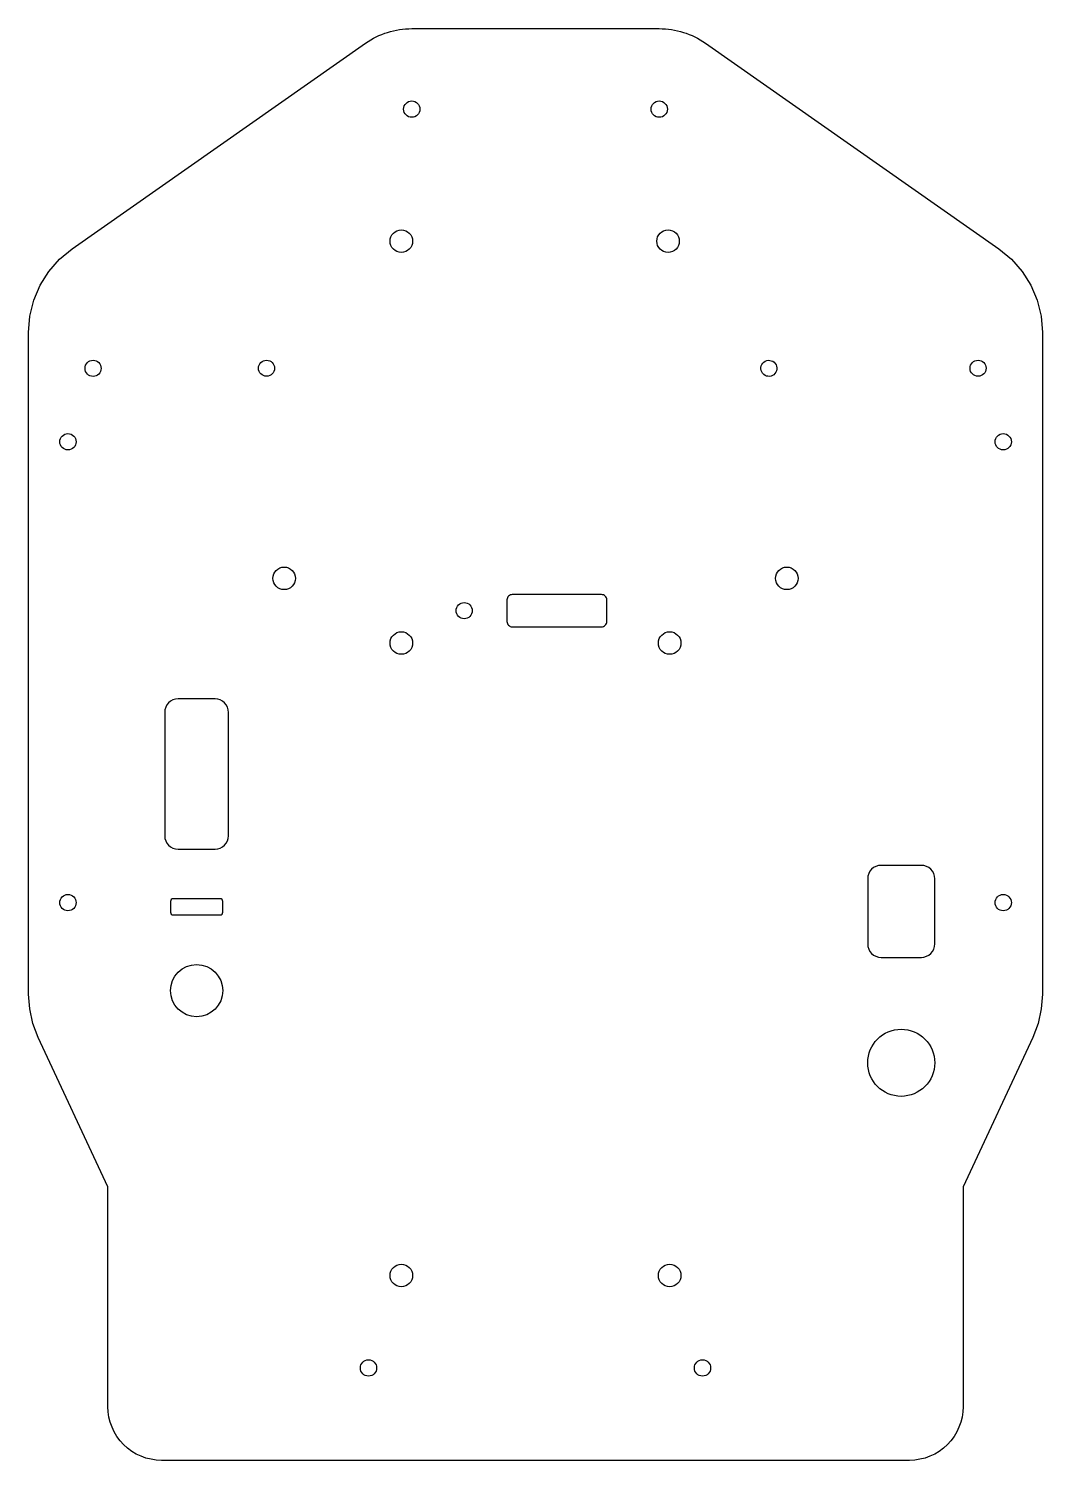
# Model space of a CAD drawing. Header units: millimetres. Extents: x -94 to 94, y -133 to 133.
import ezdxf

# ---------------------------------------------------------------- set-up
doc = ezdxf.new("R2010")
doc.units = ezdxf.units.MM
doc.layers.get('0').update_dxf_attribs({"linetype": 'CONTINUOUS'})

msp = doc.modelspace()

# ---------------------------------------------------------------- linework, layer by layer
for points in [[(-94.46, -46.51), (-94.46, 76.75), (-94.21, 79.78), (-93.49, 82.74), (-92.3, 85.54), (-90.69, 88.12), (-88.68, 90.41), (-86.33, 92.35), (-31.66, 130.64, -0.153915), (-23.05, 133.35), (23.05, 133.35, -0.153915), (31.66, 130.64), (86.33, 92.35), (88.68, 90.41), (90.69, 88.12), (92.3, 85.54), (93.49, 82.74), (94.21, 79.78), (94.46, 76.75), (94.46, -46.51), (94.26, -49.27), (93.66, -51.97), (92.67, -54.56), (79.68, -82.42), (79.68, -123.35, -0.414214), (69.68, -133.35), (-69.68, -133.35, -0.414214), (-79.68, -123.35), (-79.68, -82.42), (-92.67, -54.56), (-93.66, -51.97), (-94.26, -49.27)], [(12.29, 27.93), (-4.32, 27.93, 0.414214), (-5.32, 26.93), (-5.32, 22.93, 0.414214), (-4.32, 21.93), (12.29, 21.93, 0.414214), (13.29, 22.93), (13.29, 26.93, 0.414214)], [(-66.6, -19.51), (-59.7, -19.51, 0.414214), (-57.2, -17.01), (-57.2, 5.99, 0.414214), (-59.7, 8.49), (-66.6, 8.49, 0.414214), (-69.1, 5.99), (-69.1, -17.01, 0.414214)], [(74.4, -37.15), (74.4, -25.01, 0.414214), (71.9, -22.51), (64.4, -22.51, 0.414214), (61.9, -25.01), (61.9, -37.15, 0.414214), (64.4, -39.65), (71.9, -39.65, 0.414214)], [(-58.27, -31.24), (-58.27, -29.24, 0.414214), (-58.77, -28.74), (-67.52, -28.74, 0.414214), (-68.02, -29.24), (-68.02, -31.24, 0.414214), (-67.52, -31.74), (-58.77, -31.74, 0.414214)]]:
    msp.add_lwpolyline(points, format="xyb", close=True)
for centre, radius in [((-23.05, 118.35), 1.52), ((23.05, 118.35), 1.52), ((-25, 93.75), 2.1), ((24.7, 93.75), 2.1), ((-82.45, 70.07), 1.5), ((-50.12, 70.09), 1.5), ((82.47, 70.09), 1.5), ((-87.13, 56.39), 1.52), ((87.16, 56.39), 1.52), ((-46.82, 30.95), 2.1), ((46.82, 30.95), 2.1), ((-13.29, 24.93), 1.5), ((-25, 18.9), 2.1), ((25, 18.9), 2.1), ((-87.13, -29.46), 1.52), ((87.16, -29.46), 1.52), ((-63.15, -45.85), 4.87), ((68.15, -59.29), 6.25), ((-25, -98.9), 2.1), ((25, -98.9), 2.1), ((-31.12, -116.13), 1.52), ((31.12, -116.13), 1.52)]:
    msp.add_circle(centre, radius)
msp.add_ellipse((43.49, 70.07), major_axis=(-0.97, -1.14), ratio=1)

doc.saveas('drawing.dxf')
